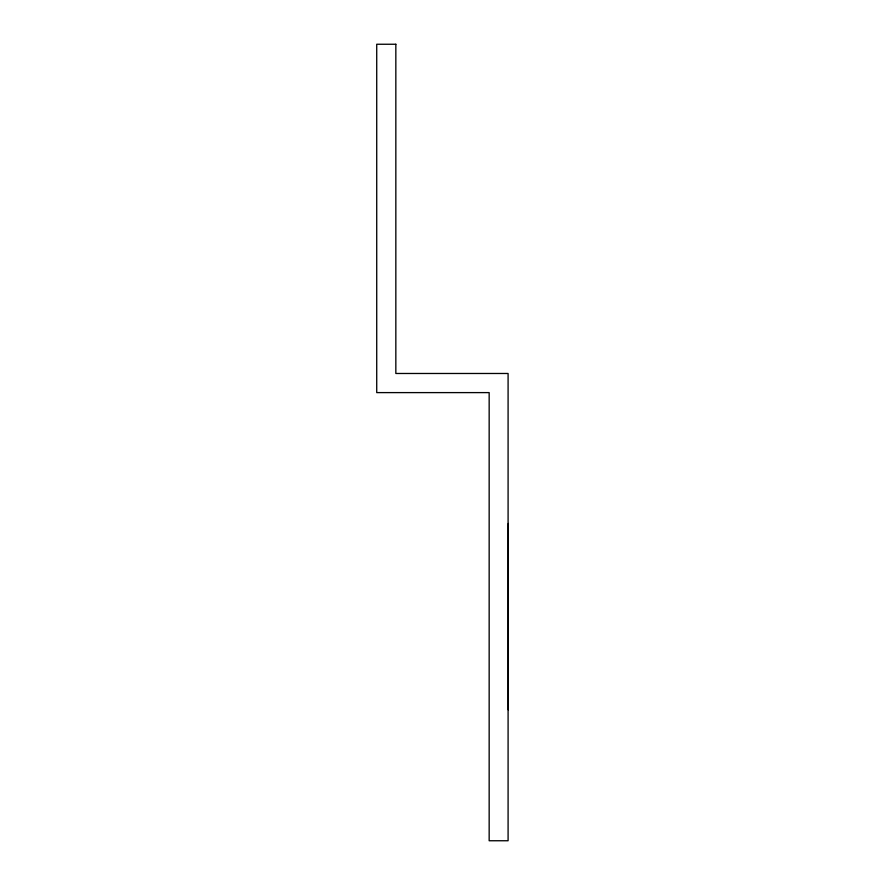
<?xml version="1.0" encoding="UTF-8"?>
<svg xmlns="http://www.w3.org/2000/svg" width="885" height="885" viewBox="0 0 885 885"><rect width="100%" height="100%" fill="white"/><g stroke="black" fill="none" stroke-linecap="round" stroke-linejoin="round"><path stroke-width="1.33" d="M508.278 523.466L508.278 709.892M395.838 44.25L376.722 44.25L376.722 392.608L489.162 392.608L489.162 840.75L508.09 840.75L508.09 373.481L395.838 373.481L395.838 44.25"/></g></svg>
